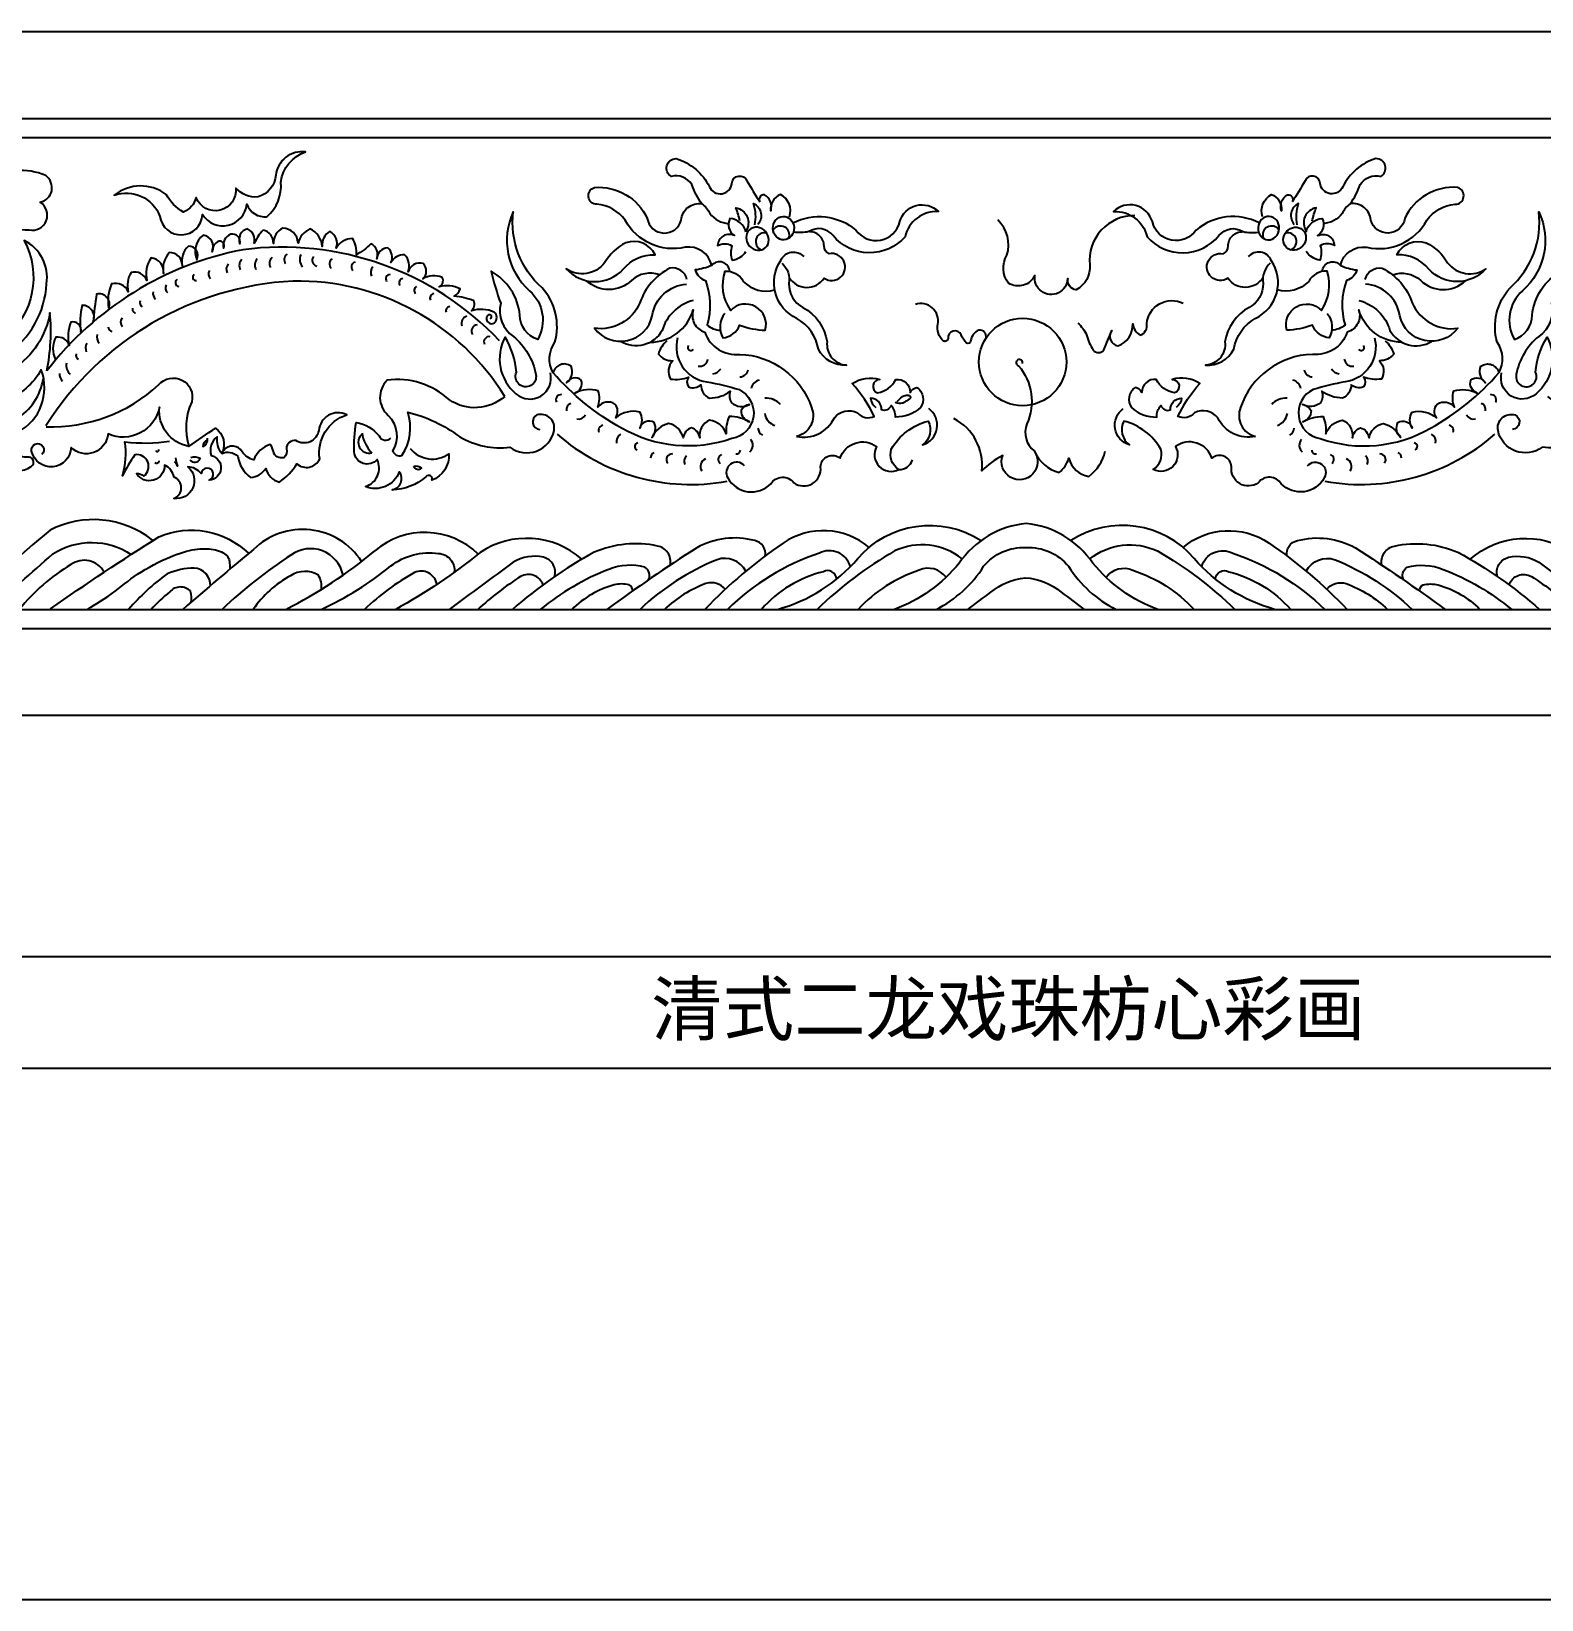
# Model space of a CAD drawing. Extents: x -66030 to 95157, y -13132 to 45879.
# Drawn here: x -56469 to -55586, y 1430 to 2346 of the extents above; entities that cross this region are included whole.
import ezdxf

# ---------------------------------------------------------------- set-up
doc = ezdxf.new("R2010")
doc.units = 0
doc.header["$LTSCALE"] = 100
doc.header["$MEASUREMENT"] = 0
for name, color, linetype in [('3', 11, 'CONTINUOUS'), ('4', 121, 'CONTINUOUS'), ('TEXT', 105, 'CONTINUOUS')]:
    doc.layers.add(name, color=color, linetype=linetype)
doc.styles.add('HZ', font='simhei.ttf')

# ---------------------------------------------------------------- blocks, each defined once
blk = doc.blocks.new('A$C7C036234')
at = {"layer": '3'}
for p, q in [((1301.22, 65.25), (0, 65.25)), ((1301.22, 0), (0, 0))]:
    blk.add_line(p, q, dxfattribs=at)
blk = doc.blocks.new('A$C490E2215')
at = {"layer": '3'}
for p, q in [((511.23, 349.02), (2031.38, 349.02)), ((523.29, 337.9), (2019.32, 337.9)), ((522.9, 62.1), (2019.71, 62.1)), ((508.41, 50.98), (2034.2, 50.98))]:
    blk.add_line(p, q, dxfattribs=at)
for points in [[(671.08, 288.99, 0.138235), (688.45, 283.9, 0.838097), (694.97, 300.12, 0.654094), (698.24, 315.65, 0.248728), (664.15, 313.14, 0.369099), (634.95, 315.84, 0.704064), (604.67, 308.21, 0.707181), (577.53, 293.64, 0.388233), (611.17, 288.5, 0.608621), (635.31, 280.96, 0.669512), (655.02, 280.89, 0.797933), (667.66, 302.84, 0.55929), (652.11, 296.69)], [(1081.73, 299.2, -0.070846), (1075.94, 310.45, 0.333236), (1063.94, 315.16, -0.767969), (1066.73, 325.64, -0.206673), (1086.19, 309.13, 0.760455), (1099.4, 311.15, -0.796086), (1108.15, 312.66, 0.013684), (1115.73, 300.3, 0.013684)], [(1460.88, 299.2, 0.070846), (1466.67, 310.45, -0.333236), (1478.67, 315.16, 0.767969), (1475.88, 325.64, 0.206673), (1456.42, 309.13, -0.760455), (1443.21, 311.15, 0.796086), (1434.46, 312.66, -0.013684), (1426.88, 300.3, -0.013684)], [(1087.55, 263.18, 0.395058), (1072.1, 273.77, -0.333712), (1036.91, 289.58, 0.222951), (1020.43, 298.91, -0.866503), (1019.04, 308.74, -0.314184), (1049.9, 290.55, 0.805954), (1069.74, 289.64, -0.44303), (1081.73, 299.2, -0.1557), (1086.43, 293.47, 0.198893), (1097.39, 287.57, 0.198893)], [(1133.03, 291.64, 0.368928), (1127.75, 304.68, 0.331124), (1122.03, 295.07, 0.345593), (1118.47, 304.5, 0.62367), (1115.73, 300.3)], [(1409.58, 291.64, -0.368928), (1414.86, 304.68, -0.331124), (1420.58, 295.07, -0.345593), (1424.14, 304.5, -0.62367), (1426.88, 300.3)], [(1455.06, 263.18, -0.395058), (1470.51, 273.77, 0.333712), (1505.69, 289.58, -0.222951), (1522.18, 298.91, 0.866503), (1523.57, 308.74, 0.314184), (1492.71, 290.55, -0.805954), (1472.86, 289.64, 0.44303), (1460.88, 299.2, 0.1557), (1456.18, 293.47, -0.198893), (1445.22, 287.57, -0.198893)], [(994.87, 200.38, -0.292207), (995.87, 218.26, 0.2581), (988.38, 250.01, -0.246897), (971.55, 294.54, 0.33386), (981.08, 248.34, -0.354667), (985.81, 219.86, -0.325605), (975.44, 234.1, 0.242977), (958.66, 259.74, 0.030037), (964.17, 241.05, 0.314662), (971.6, 221.67, -0.175832), (984.71, 199.45, -1.38606), (973.41, 200.7, 0.121812), (966.71, 221.2, 0.355756), (973.1, 188.19, 0.738573), (993.26, 200.35)], [(1104.01, 289.33, 0.043354), (1101.62, 296.88, -0.547759), (1107.46, 283.24)], [(1112.76, 286.81, 0.138408), (1111.96, 299.4, -0.501901), (1114.48, 287.08)], [(1134.97, 288.01, -0.303308), (1171.89, 283.82, 0.654697), (1197.47, 288.77, -0.574998), (1220.09, 294.61, 0.368684), (1200.55, 279.96, -0.463589), (1158.54, 280.64, 0.38738), (1144.32, 282.91, -0.093019), (1135.63, 282.61)], [(1407.64, 288.01, 0.303308), (1370.72, 283.82, -0.654697), (1345.14, 288.77, 0.574998), (1322.52, 294.61, -0.368684), (1342.06, 279.96, 0.463589), (1384.07, 280.64, -0.38738), (1398.29, 282.91, 0.093019), (1406.98, 282.61)], [(1429.85, 286.81, -0.138408), (1430.65, 299.4, 0.501901), (1428.13, 287.08)], [(1438.6, 289.33, -0.043354), (1440.99, 296.88, 0.547759), (1435.15, 283.24)], [(1547.74, 200.38, 0.292207), (1546.74, 218.26, -0.2581), (1554.23, 250.01, 0.246897), (1571.06, 294.54, -0.33386), (1561.52, 248.34, 0.354667), (1556.8, 219.86, 0.325605), (1567.17, 234.1, -0.242977), (1583.95, 259.74, -0.030037), (1578.44, 241.05, -0.314662), (1571.01, 221.67, 0.175832), (1557.9, 199.45, 1.38606), (1569.2, 200.7, -0.121812), (1575.9, 221.2, -0.355756), (1569.51, 188.19, -0.738573), (1549.35, 200.35)], [(958.04, 232.04, 1.059924), (957.11, 234.24, 0.539726), (956.77, 229.99, 0.362785), (960.61, 229.57, 0.433173), (960.42, 235.85, 0.173706), (947.08, 236.69, 0.310021), (948.53, 242.5, 0.081162), (936.92, 245.12, 0.22009), (940.43, 249.46, 0.196642), (928.18, 250.61, 0.424306), (930.03, 256.08, 0.248302), (918.63, 255.34, 0.443264), (918.8, 264.28, 0.418554), (910.17, 259.5, 0.290287), (908, 269.42, 0.293441), (900.03, 264.82, 0.339534), (898.17, 273.5, 0.399889), (891.76, 267.03, 0.399402), (888.29, 275.82, -0.076399), (879.79, 269.41, 0.168477), (877.5, 278.93, 0.268926), (867.98, 273.21, 0.384992), (864.13, 283.07, 0.266357), (859.79, 274.25, 0.284409), (852.69, 284.5, 0.226475), (845.72, 276.24, 0.394866), (836.83, 285.02, 0.292282), (831.33, 276.05, 0.361011), (825.34, 283.83, 0.088847), (820.1, 276.11, 0.37296), (816.14, 284.51, 0.450092), (811.65, 275.86, 0.584982), (806.34, 281.36, 0.375357), (802.13, 273.26, 0.644695), (799.53, 277.3, 0.3441), (795.57, 271.18, 0.501947), (790.22, 280.92, 0.324558), (786.48, 266.45, 0.566944), (781.71, 274.5, 0.277906), (778.09, 262.73, 0.434555), (770.48, 270.65, 0.241684), (767.05, 258.38, 0.43793), (759.83, 267.56, 0.211782), (757.37, 254.31, 0.383133), (748.17, 259.04, 0.208158), (746.49, 247.83, 0.372119), (736.7, 252.37, 0.15719), (735.08, 238.11, 0.615235), (727.89, 246.41, 0.011862), (725.92, 230.09, 0.545228), (719.49, 239.85, 0.09237), (718.75, 224.24, 0.543815), (712.81, 230.07, 0.150186), (711.96, 216.43, 0.361421), (704.14, 221.19, 0.251053), (703.97, 207.96)], [(1107.59, 282.57, 0.328052), (1098.18, 290.65, 0.370125), (1100.83, 280.59, 0.550103), (1091.02, 274.76, -0.277611), (1099.37, 274.62, 0.175778), (1099.5, 266.28, 0.214763), (1107.59, 271.31, 0.214763)], [(1334.95, 292.32, 0.445779), (1308.54, 263.46, -0.301604), (1300.62, 248.95, -0.443719), (1295.66, 255.61, -1.069311), (1276.5, 257.3, -0.439712), (1261.1, 252.72, -0.303641), (1260.13, 269.22, 0.288812), (1254.73, 289.75, 0.288812)], [(1435.02, 282.57, -0.328052), (1444.43, 290.65, -0.370125), (1441.78, 280.59, -0.550103), (1451.59, 274.76, 0.277611), (1443.24, 274.62, -0.175778), (1443.11, 266.28, -0.214763), (1435.02, 271.31, -0.214763)], [(698.8, 201.53, 0.077177), (700.65, 235.46, -0.208964), (679.29, 202.71, -0.615087), (675.35, 210.96, 0.232928), (698.68, 252.4, 0.331186), (685.58, 277.69, -0.358844), (674.41, 220.95, 0.483596), (667.05, 190.11, 0.484934), (670.67, 162.89, 0.791029), (689.78, 145.58, 0.842109), (687.36, 151.1, -0.774739), (681.72, 165.59, 0.380239), (695.56, 202.12, -0.174983), (674.8, 184.27, 0.839319), (680.99, 173.4, 0.222603), (696.76, 196.93, 0.222603)], [(1132.82, 256.05, 0.544417), (1153.23, 255.73, 1.505698), (1156.13, 269.99, -0.296397), (1153.19, 274.39, 0.427091), (1144.32, 282.91, 0.427091)], [(1409.79, 256.05, -0.544417), (1389.37, 255.73, -1.505698), (1386.48, 269.99, 0.296397), (1389.42, 274.39, -0.427091), (1398.29, 282.91, -0.427091)], [(963.42, 219.16, 0.24038), (813.41, 272.34, 0.182686), (698.8, 201.53)], [(1128.66, 264.57, -0.253245), (1132.68, 252.64, 0.282989), (1140.87, 238.63, -0.233697), (1155.02, 218.51, 0.43668), (1166.35, 204.93, -0.305003), (1149.91, 214.18, 0.224277), (1137.32, 232.19, -0.464182), (1127.97, 266.13, -0.549083), (1141.36, 268.3)], [(1413.95, 264.57, 0.253245), (1409.93, 252.64, -0.282989), (1401.74, 238.63, 0.233697), (1387.59, 218.51, -0.43668), (1376.26, 204.93, 0.305003), (1392.7, 214.18, -0.224277), (1405.29, 232.19, 0.464182), (1414.63, 266.13, 0.549083), (1401.25, 268.3)], [(1056.95, 257.62, 0.280063), (1040.8, 254.53, -0.402669), (1014.35, 254.26)], [(1073.08, 254.96, 0.40764), (1063.13, 261.53, 0.202114), (1045.56, 241.21, -0.332777), (1018.97, 226.42, 0.64421), (1052.8, 233.79, -0.350535), (1072.81, 252.3)], [(1098, 259.45, 0.700592), (1087.55, 263.18, -0.076837), (1077.87, 260.51, 0.249149), (1083.88, 254.43, -0.162773), (1084.84, 228.29, 0.163935), (1092.54, 225.33)], [(1095.23, 235.03, 0.307612), (1094.06, 220.82, 0.273411), (1103.88, 228.18, 0.074984), (1118.87, 225.3, 0.781442), (1098.63, 236.9, -0.230139), (1095.32, 259.86, -0.290789), (1106.02, 253.85, 0.279236), (1124.35, 248.82, 0.279236)], [(1447.38, 235.03, -0.307612), (1448.55, 220.82, -0.273411), (1438.73, 228.18, -0.074984), (1423.74, 225.3, -0.781442), (1443.98, 236.9, 0.230139), (1447.29, 259.86, 0.290789), (1436.58, 253.85, -0.279236), (1418.26, 248.82, -0.279236)], [(1444.61, 259.45, -0.700592), (1455.06, 263.18, 0.076837), (1464.74, 260.51, -0.249149), (1458.73, 254.43, 0.162773), (1457.77, 228.29, -0.163935), (1450.07, 225.33)], [(1469.53, 254.96, -0.40764), (1479.48, 261.53, -0.202114), (1497.05, 241.21, 0.332777), (1523.64, 226.42, -0.64421), (1489.81, 233.79, 0.350535), (1469.8, 252.3)], [(1485.66, 257.62, -0.280063), (1501.81, 254.53, 0.402669), (1528.26, 254.26)], [(966.53, 186.58, 0.265533), (842.82, 253.99, 0.243935), (698.36, 169.44, 0.243935)], [(1076.66, 242.71, 0.260591), (1058.54, 225.18, -0.430561), (1034.29, 218.77)], [(1247.93, 220.68, 0.503138), (1243.77, 225.33, 0.270337), (1238.93, 218.96, -0.559596), (1236.52, 217.75, -0.118438), (1233.47, 222.57, 0.833738), (1225.73, 220.44, -0.527363), (1223.05, 218.97, -0.264892), (1219.65, 228.75, 0.580255), (1206.61, 240.39)], [(1301.58, 229.5, -0.09163), (1306.69, 222.66, 0.085506), (1310.56, 213.69, 0.485391), (1316.87, 213.75, -0.023879), (1321.46, 225.09, 0.569732), (1325.05, 216.18, 0.335081), (1333.67, 229.07, 0.223886), (1338.05, 222.34, 0.369683), (1341.89, 229.18, -0.532755), (1363.18, 241.04)], [(1465.95, 242.71, -0.260591), (1484.07, 225.18, 0.430561), (1508.32, 218.77)], [(1051.58, 218.26, 0.335245), (1076.76, 237.27, 0.417616), (1083.5, 224.11)], [(1491.03, 218.26, -0.335245), (1465.85, 237.27, -0.417616), (1459.1, 224.11)], [(1067.57, 220.82, 0.450603), (1084.74, 195.11, -0.029281), (1103.5, 190.6, -0.732001), (1099.38, 161.95, -0.217879), (1034.8, 168.08, -0.087957), (994.87, 200.38, -0.087957)], [(1083.5, 224.11, 0.348529), (1103.93, 211.19, -0.311984), (1145.91, 180.14, -0.459478), (1137.07, 163.14)], [(1459.1, 224.11, -0.348529), (1438.68, 211.19, 0.311984), (1396.7, 180.14, 0.459478), (1405.54, 163.14)], [(1475.04, 220.82, -0.450603), (1457.87, 195.11, 0.029281), (1439.11, 190.6, 0.732001), (1443.23, 161.95, 0.217879), (1507.81, 168.08, 0.087957), (1547.74, 200.38, 0.087957)], [(1061.36, 219.17, 0.144008), (1056.35, 211.37, 0.227665), (1064.72, 207.44, 0.332171), (1063.52, 196.76, 0.127431), (1074, 197.83, 0.335512), (1074.07, 192.15, 0.285129), (1081.26, 193.45, 0.309886), (1086.27, 185.63, 0.154586), (1098.42, 189.59, 0.230371), (1099.12, 182.82, 0.299994), (1109.67, 181.88, 0.230331), (1104.67, 178.29, 0.322892), (1109.58, 171.66, 0.148725), (1097.66, 174.78, 0.122794), (1096.07, 164.71, 0.28933), (1086.25, 172.67, 0.345469), (1080.55, 162.39, 0.272659), (1075.79, 168.32, 0.289822), (1070.8, 162.3, 0.308951), (1062.32, 170.79, 0.218753), (1052.47, 162.54, 0.315912), (1053.92, 171.34, 0.496893), (1045.49, 168.07, 0.287553), (1045.5, 177.47, 0.23831), (1031.42, 174.13, 0.343717), (1030.95, 182.13, 0.385699), (1020.92, 180.31, 0.163789), (1021.25, 189.94, 0.180523), (1007.53, 188.56, 0.413292), (1011.29, 196.13, 0.471017), (1002.7, 194.54, 0.344711), (1005.35, 204.31, 0.531951), (994.87, 200.38)], [(1481.25, 219.17, -0.144008), (1486.26, 211.37, -0.227665), (1477.89, 207.44, -0.332171), (1479.09, 196.76, -0.127431), (1468.61, 197.83, -0.335512), (1468.54, 192.15, -0.285129), (1461.35, 193.45, -0.309886), (1456.33, 185.63, -0.154586), (1444.19, 189.59, -0.230371), (1443.48, 182.82, -0.299994), (1432.94, 181.88, -0.230331), (1437.94, 178.29, -0.322892), (1433.03, 171.66, -0.148725), (1444.95, 174.78, -0.122794), (1446.54, 164.71, -0.28933), (1456.36, 172.67, -0.345469), (1462.06, 162.39, -0.272659), (1466.82, 168.32, -0.289822), (1471.81, 162.3, -0.308951), (1480.29, 170.79, -0.218753), (1490.14, 162.54, -0.315912), (1488.69, 171.34, -0.496893), (1497.12, 168.07, -0.287553), (1497.11, 177.47, -0.23831), (1511.19, 174.13, -0.343717), (1511.66, 182.13, -0.385699), (1521.69, 180.31, -0.163789), (1521.36, 189.94, -0.180523), (1535.08, 188.56, -0.413292), (1531.32, 196.13, -0.471017), (1539.91, 194.54, -0.344711), (1537.26, 204.31, -0.531951), (1547.74, 200.38)], [(1269.2, 205.77, 2.42606), (1266.93, 204.5, -0.290463), (1271.78, 170.49, 0.326643), (1276.02, 154.71, -1.674073), (1257.64, 152.06, 0.084125), (1245.39, 143.01, 0.312445), (1229.07, 173.73, 0.312445)], [(698.43, 168.89, 0.197421), (764.21, 193.35, -0.794038), (783.6, 183.5, 0.189923), (781.91, 157.37, -0.390229), (764.67, 180.3, -0.480654), (734.68, 164.64, -0.631488), (713.01, 156.74, -0.878602), (689.94, 154.53, -1.782408), (695.84, 152.62)], [(966.53, 186.58, -0.341565), (934.18, 184.56, 0.224597), (897.76, 196.09, 0.435628), (898.44, 175.52, -0.342746), (900.99, 154.79, 0.39414), (906.42, 152.01, 0.229109), (909.85, 177.42, -0.099271), (940.33, 162.98, 0.166868), (969.59, 156.86, 0.546587), (995.39, 166.59, 0.564562), (985.36, 175.79, 0.756752), (986.99, 167.23)], [(1137.1, 163.22, 0.341905), (1159.25, 173.98, -0.360307), (1172.77, 177.01, 0.312295), (1182.59, 174.79, 0.075068), (1169.66, 194.14, -0.209544), (1185.83, 196.55, 0.824908), (1184.47, 188.63, 0.235707), (1195.15, 196.43, -0.474026), (1203.55, 188.84, -0.248132), (1207.5, 191.84, -0.420784), (1209.59, 180.09, -0.190532), (1194.92, 174.51, 0.20514), (1192.42, 181.29, -0.414376), (1186.76, 178.72, 0.462697), (1180.33, 185.5, 0.218456), (1183.5, 180.16)], [(1405.51, 163.22, -0.341905), (1383.36, 173.98, 0.360307), (1369.84, 177.01, -0.312295), (1360.02, 174.79, -0.075068), (1372.95, 194.14, 0.209544), (1356.78, 196.55, -0.824908), (1358.14, 188.63, -0.235707), (1347.46, 196.43, 0.474026), (1339.06, 188.84, 0.248132), (1335.11, 191.84, 0.420784), (1333.02, 180.09, 0.190532), (1347.69, 174.51, -0.20514), (1350.18, 181.29, 0.414376), (1355.85, 178.72, -0.462697), (1362.28, 185.5, -0.218456), (1359.11, 180.16)], [(1576.08, 186.58, 0.341565), (1608.43, 184.56, -0.224597), (1644.85, 196.09, -0.435628), (1644.17, 175.52, 0.342746), (1641.62, 154.79, -0.39414), (1636.19, 152.01, -0.229109), (1632.76, 177.42, 0.099271), (1602.28, 162.98, -0.166868), (1573.02, 156.86, -0.546587), (1547.22, 166.59, -0.564562), (1557.25, 175.79, -0.756752), (1555.62, 167.23)], [(801.07, 153.19, -0.313883), (810.45, 151.6, 0.19329), (817.97, 139.13, 0.22085), (826.91, 144.53, 0.2818), (834.8, 136.56, 0.107658), (845.09, 147.21, 0.50376), (858.36, 150.02, -0.36413), (874.21, 175.89, 0.520849), (857.8, 166.7, -0.542605), (844.49, 160.76, 0.469196), (838.91, 156.03, -0.335562), (837.4, 150.79, -0.432607), (831.3, 154.32, 0.129466), (829.44, 158.41, 0.245032), (819.85, 149.44, -0.17512), (813.07, 154.17, 0.546293), (802.27, 154.98)], [(1106.78, 145.99, 0.934163), (1097, 138.91, 0.501248), (1122.11, 135.49, -0.528231), (1135.53, 136.12, 0.65086), (1151.22, 145.39, -0.628127), (1162.62, 150.46, -0.513331), (1183.95, 157.26, 0.748451), (1196.96, 143.83, -0.339342), (1192.55, 155.73, -0.20181), (1214.12, 172.2, -0.363201), (1210.83, 158.21, 0.618259), (1214.44, 179.5)], [(1435.83, 145.99, -0.934163), (1445.61, 138.91, -0.501248), (1420.5, 135.49, 0.528231), (1407.08, 136.12, -0.65086), (1391.39, 145.39, 0.628127), (1379.99, 150.46, 0.513331), (1358.66, 157.26, -0.748451), (1345.65, 143.83, 0.339342), (1350.06, 155.73, 0.20181), (1328.49, 172.2, 0.363201), (1331.78, 158.21, -0.618259), (1328.17, 179.5)], [(781.91, 157.37, -0.010191), (797.42, 168.07, -0.38558), (801.07, 153.19, -0.193686), (798.52, 163, 0.32416), (794.94, 151.98, -0.88619), (793.72, 137.72, 1.828765), (789.03, 141.51, 0.227178), (781.34, 145.38, -0.753743), (773.12, 126.96, 0.689743), (773.21, 139.39, 0.246177), (767.72, 146.34, -0.763152), (751.25, 141.57, -0.194247), (755.54, 140.05, 0.795689), (750.26, 152.45, 0.03114), (743.03, 140.16, 0.105223), (744.55, 160.06, 0.065564), (770.53, 160.37)], [(911.27, 156.18, 0.396868), (933.9, 153.05, -0.322296), (923.98, 137.59, 0.894256), (920.51, 139.67, -0.176841), (900.71, 132.05, 0.566983), (904.91, 142.53, -0.424731), (885.11, 133.88, 0.457766), (892, 149.7, -0.664161), (878.5, 154.17, -0.053656), (879.73, 171.28, -0.196944), (893.13, 163.46, 0.53205), (899.89, 162.16)], [(792.65, 160.92, 0.356125), (790.12, 157.23, 0.355833), (792.69, 162.16, 0.355833)], [(774.12, 150.79, 0.080912), (775.17, 145.78, 0.138013), (773.52, 148.4)], [(782.5, 149.6, 0.583621), (788.52, 150.24, 0.202235), (783.1, 150.79, 0.202235)], [(1276.02, 154.71, 0.220606), (1290.66, 142.08, 0.136003), (1296.41, 150.43, 0.311509), (1308, 139.86, 0.17611), (1317.62, 154.5, 0.17611)], [(913.23, 145.73, 0.527163), (917.92, 144.75, 0.213258), (913.34, 145.62, 0.213258)], [(760.53, 102.62, 0.29432), (700.71, 108.4, 0.006277), (646.99, 62.1)], [(1126.01, 62.1, 0.148074), (1172.98, 91.85, -0.374629), (1245.13, 102.4, -0.374629)], [(1348.28, 62.1, -0.134571), (1310.31, 89.2, 0.222151), (1271.3, 112.32, 0.222151), (1232.3, 89.2, -0.134571), (1194.33, 62.1)], [(1416.59, 62.1, -0.148074), (1369.63, 91.85, 0.374629), (1297.48, 102.4, 0.374629)], [(664.4, 62.1, 0.016487), (702.33, 94.59, -0.295782), (748.25, 94.22)], [(700.97, 62.5, -0.010926), (764.4, 104.55, -0.305345), (816.71, 94.87)], [(882.86, 90.11, 0.474822), (819.67, 97.14, 0.006034), (778.35, 62.1, 0.006034)], [(1011.66, 91.42, 0.338935), (952.13, 95.41, -0.046666), (902.8, 62.1, -0.046666)], [(1118.8, 93.36, 0.404521), (1112.69, 102.33, 0.192145), (1078.79, 98.15, 0.013717), (1026.19, 62.1, 0.01213)], [(1179.54, 98.32, 0.33875), (1129.27, 100.82, 0.053143), (1083.55, 62.1)], [(1363.07, 98.32, -0.33875), (1413.34, 100.82, -0.053143), (1459.06, 62.1)], [(1423.8, 93.36, -0.404521), (1429.92, 102.33, -0.192145), (1463.82, 98.15, -0.013717), (1516.41, 62.1, -0.01213)], [(1530.95, 91.42, -0.338935), (1590.47, 95.41, 0.046666), (1639.8, 62.1, 0.046666)], [(872.07, 82.16, 0.543151), (841.48, 93.82, 0.044732), (801.28, 62.1)], [(859.31, 62.08, 0.063285), (899.9, 87.5, -0.200053), (927.89, 94.79, -0.429238), (937.08, 83.79)], [(995.67, 81.24, 0.42669), (989.21, 92.56, 0.195808), (971.48, 89.65, 0.000121), (934.09, 62.1, 0.000121)], [(1063.29, 87.96, 0.421383), (1055.89, 99.15, 0.155867), (1018.81, 95.47, 0.056057), (971.15, 62.1, 0.056057)], [(1107.56, 84.5, 0.368934), (1090.65, 91.14, 0.092638), (1045.63, 62.1, 0.092638)], [(1168.61, 87.12, 0.471771), (1150.48, 94.98, 0.112021), (1096.69, 62.1, 0.112021)], [(1234.04, 91.6, 0.285935), (1194.47, 96.24, 0.061749), (1149.17, 62.1)], [(1218.74, 62.1, 0.136786), (1246.48, 87.29, -0.23144), (1271.3, 98.34, -0.23144), (1296.13, 87.29, 0.136786), (1323.87, 62.1)], [(1308.57, 91.6, -0.285935), (1348.14, 96.24, -0.061749), (1393.44, 62.1)], [(1374, 87.12, -0.471771), (1392.13, 94.98, -0.112021), (1445.92, 62.1, -0.112021)], [(1435.05, 84.5, -0.368934), (1451.96, 91.14, -0.092638), (1496.98, 62.1, -0.092638)], [(1479.32, 87.96, -0.421383), (1486.72, 99.15, -0.155867), (1523.8, 95.47, -0.056057), (1571.45, 62.1, -0.056057)], [(1546.94, 81.24, -0.42669), (1553.4, 92.56, -0.195808), (1571.13, 89.65, -0.000121), (1608.52, 62.1, -0.000121)], [(732.35, 83.8, 0.453133), (712.96, 88.3, 0.0874), (682.77, 62.08)], [(794.47, 75.66, 0.413423), (784.98, 86.29, 0.103242), (769.25, 82.85, 0.058479), (746.64, 62.1)], [(859.39, 73.78, 0.162501), (857.64, 82.18, 0.289279), (841.36, 81.78, 0.118007), (819.47, 62.1)], [(926.81, 76.64, 0.502009), (913.75, 83.61, 0.063391), (884.52, 62.1)], [(988.94, 76.45, 0.467444), (975.84, 81.34, 0.040886), (950.78, 62.1)], [(1050.42, 79.22, 0.410271), (1048.54, 86.74, 0.161336), (1027.47, 85.51, 0.080079), (987.34, 62.02)], [(1160.67, 79.93, 0.528763), (1152.82, 84.14, 0.151622), (1116.6, 62.1)], [(1224.56, 80.86, 0.353175), (1208.83, 85.02, 0.125454), (1173.09, 62.1, 0.125454)], [(1318.05, 80.86, -0.353175), (1333.78, 85.02, -0.125454), (1369.52, 62.1, -0.125454)], [(1381.94, 79.93, -0.528763), (1389.79, 84.14, -0.151622), (1426.01, 62.1)], [(1492.19, 79.22, -0.410271), (1494.07, 86.74, -0.161336), (1515.14, 85.51, -0.080079), (1555.26, 62.02)], [(1553.67, 76.45, -0.467444), (1566.77, 81.34, -0.040886), (1591.83, 62.1)], [(783.14, 66.25, 0.140358), (782.91, 72.65, 0.445365), (770.81, 72.37, 0.031766), (759.79, 62.1)], [(1041.31, 72.9, 0.295407), (1039.21, 76.4, 0.120525), (1030.43, 76.45, 0.128916), (1005.93, 62.1)], [(1095.66, 73.78, 0.28953), (1084.2, 77.28, 0.099816), (1059.98, 62.1, 0.099816)], [(1237.37, 62.1, -0.005654), (1250.68, 72.13, -0.146543), (1270.72, 80.62, -0.158975), (1291.93, 72.13, -0.005654), (1305.24, 62.1)], [(1446.95, 73.78, -0.28953), (1458.41, 77.28, -0.099816), (1482.63, 62.1, -0.099816)], [(1501.3, 72.9, -0.295407), (1503.4, 76.4, -0.120525), (1512.18, 76.45, -0.128916), (1536.68, 62.1)]]:
    blk.add_lwpolyline(points, format="xyb", dxfattribs=at)
for points in [[(822.34, 303.2, -0.232612), (809.32, 308.42, -0.874446), (786.12, 302.82, -0.235651), (778.73, 294.39, -0.131975), (768.59, 304.69, 0.340575), (738.21, 304.22, -0.410551), (764.96, 291.84, 0.908006), (789.84, 292.86, 0.708419), (815.73, 298.89, 0.333873), (827.56, 291.61, 0.236609), (835.71, 311.88, -0.288921), (850.14, 329.48, 0.427077), (832.77, 315.88, -0.301782)], [(1024.88, 264.66, -0.398273), (1002.45, 261.2, 0.439842), (1035.84, 260.94, -0.238061), (1054.52, 269.39, 0.377483), (1037.35, 276.43, 0.150075)], [(1517.73, 264.66, 0.398273), (1540.16, 261.2, -0.439842), (1506.76, 260.94, 0.238061), (1488.09, 269.39, -0.377483), (1505.26, 276.43, -0.150075)]]:
    blk.add_lwpolyline(points, format="xyb", close=True, dxfattribs=at)
for points in [[(1196.02, 183.68), (1197.1, 184.88), (1198.1, 185.8), (1199.01, 186.47), (1199.84, 186.94), (1200.59, 187.22), (1201.26, 187.36), (1201.85, 187.38), (1202.36, 187.32), (1202.78, 187.2), (1203.13, 187.04), (1203.4, 186.84), (1203.6, 186.61), (1203.71, 186.37), (1203.75, 186.11), (1203.72, 185.84), (1203.6, 185.57), (1203.42, 185.32), (1203.17, 185.07), (1202.86, 184.82), (1202.51, 184.57), (1202.11, 184.32), (1201.69, 184.07), (1201.26, 183.8), (1200.81, 183.53), (1200.36, 183.25), (1199.87, 182.98), (1199.34, 182.74), (1198.71, 182.58), (1197.98, 182.5), (1197.1, 182.54), (1196.06, 182.73), (1194.82, 183.08)], [(722.55, 62.1), (723.37, 62.59), (724.63, 63.35), (726.23, 64.34), (728.11, 65.51), (730.18, 66.82), (732.35, 68.24), (734.55, 69.72), (736.69, 71.22), (738.71, 72.71), (740.62, 74.17), (742.47, 75.62), (744.29, 77.06), (746.11, 78.48), (747.97, 79.89), (749.9, 81.3), (751.95, 82.71), (754.13, 84.12), (756.42, 85.51), (758.8, 86.87), (761.22, 88.18), (763.66, 89.44), (766.07, 90.63), (768.44, 91.72), (770.73, 92.72), (772.9, 93.6), (774.96, 94.37), (776.92, 95.04), (778.79, 95.61), (780.56, 96.09), (782.26, 96.5), (783.88, 96.83), (785.44, 97.09), (786.93, 97.3), (788.38, 97.45), (789.78, 97.53), (791.13, 97.56), (792.45, 97.53), (793.73, 97.45), (794.99, 97.3), (796.24, 97.09), (797.46, 96.83), (798.65, 96.51), (799.79, 96.13), (800.87, 95.7), (801.87, 95.21), (802.77, 94.67), (803.56, 94.07), (804.22, 93.42), (804.73, 92.72), (805.12, 91.95), (805.4, 91.1), (805.59, 90.14), (805.7, 89.08), (805.76, 87.88), (805.78, 86.54), (805.78, 85.55)]]:
    blk.add_lwpolyline(points, dxfattribs=at)
blk.add_circle((1269.32, 206.72), 25.54, dxfattribs=at)
for centre, radius, start, end in [((1127.79, 281.07), 5.16, 335.74348, 147.82905), ((1414.82, 281.07), 5.16, 32.17095, 204.25652), ((1118.42, 277.16), 5.16, 76.05694, 249.963), ((1424.19, 277.16), 5.16, 290.037, 103.94306), ((816.61, 263.28), 5.24, 138.69533, 209.27947), ((825.87, 263.39), 5.45, 139.0904, 209.28919), ((834.14, 264.29), 5.1, 134.94213, 206.78668), ((841.56, 266.5), 3.95, 123.15137, 215.4661), ((852.83, 266.55), 6.15, 151.42845, 223.65943), ((857.58, 266.28), 3.58, 143.02337, 254.51517), ((867.55, 264.1), 3.53, 123.19288, 225.81589), ((786.07, 256.21), 1.91, 123.4756, 279.55099), ((797.74, 258.2), 4.41, 151.62669, 220.52563), ((807.69, 260.92), 3.96, 131.44026, 211.95558), ((879.89, 262.31), 2.95, 105.52514, 225.81274), ((892.91, 259.15), 4.75, 136.64827, 208.00887), ((899.52, 255.35), 2.52, 90.58822, 216.25376), ((766.04, 247.11), 5.16, 172.55476, 225.17281), ((771, 249.74), 2.83, 139.56568, 237.50597), ((776.13, 253.06), 2.13, 122.79103, 264.56759), ((907.3, 253), 2.56, 96.75794, 215.01173), ((916.35, 248.57), 2.73, 121.5879, 220.90923), ((756.44, 241.49), 3.19, 161.66762, 234.20863), ((925.41, 244.12), 2.57, 97.75575, 209.08627), ((934.48, 236.75), 2.32, 90.16368, 204.14762), ((745.59, 230.15), 3.59, 139.82801, 227.48096), ((751.01, 237.55), 2.16, 160.48161, 260.85042), ((945.75, 229.27), 4.48, 108.02343, 198.81854), ((956.77, 229.99), 2.842170943040401e-14, 358.59415, 270), ((734.37, 221.48), 6.24, 168.27825, 217.55173), ((737.81, 227.38), 3.11, 183.67399, 251.49686), ((950.72, 224.84), 3.63, 95.18309, 215.10562), ((957.44, 218.51), 3.03, 79.3051, 206.47572), ((718.18, 210.48), 2.31, 155.45302, 251.20771), ((727.46, 214.87), 5.98, 150.80588, 202.18284), ((1075.31, 215.16), 1.76, 135.26416, 327.45022), ((1467.3, 215.16), 1.76, 212.54978, 44.73584), ((717.11, 204.85), 6.93, 170.67066, 228.84519), ((1080.46, 209.04), 4.86, 260.62416, 351.72914), ((1087.56, 205.78), 6.03, 276.98241, 330.36557), ((1103.85, 203.05), 5.04, 271.92497, 349.24318), ((1438.76, 203.05), 5.04, 190.75682, 268.07503), ((1455.05, 205.78), 6.03, 209.63443, 263.01759), ((1462.15, 209.04), 4.86, 188.27086, 279.37584), ((712.52, 199.91), 6.31, 179.14222, 224.24632), ((1116.75, 189.97), 6.28, 102.68485, 168.89424), ((1425.86, 189.97), 6.28, 11.10576, 77.31515), ((999.48, 184.65), 3.01, 84.91088, 210.11521), ((1119.37, 174.46), 11.14, 41.81642, 93.70992), ((1423.24, 174.46), 11.14, 86.29008, 138.18358), ((1543.13, 184.65), 3.01, 329.88479, 95.08912), ((1006.17, 179.04), 3.55, 105.71686, 195.53777), ((1009.6, 178.23), 4.89, 258.50858, 329.66997), ((1127.44, 178.14), 9.07, 189.98076, 250.32447), ((1415.17, 178.14), 9.07, 289.67553, 350.01924), ((1533.01, 178.23), 4.89, 210.33003, 281.49142), ((1536.44, 179.04), 3.55, 344.46223, 74.28314), ((904.18, 168.34), 21.3, 188.60471, 224.00205), ((1024.29, 166.88), 2.89, 96.99425, 202.21708), ((1120.08, 168.57), 5.55, 184.94762, 238.09183), ((1422.53, 168.57), 5.55, 301.90817, 355.05238), ((1518.32, 166.88), 2.89, 337.78292, 83.00575), ((887.31, 159.74), 6.38, 130.98129, 284.07246), ((1075.43, 253.87), 118.76, 228.78612, 280.26939), ((1036.91, 160.21), 5.13, 121.91539, 190.95463), ((1044.64, 157.39), 2.12, 95.32583, 249.47569), ((1106.29, 157.99), 5.27, 313.27477, 40.24199), ((1436.32, 157.99), 5.27, 139.75801, 226.72523), ((1467.18, 253.87), 118.76, 259.73061, 311.21388), ((1497.97, 157.39), 2.12, 290.52431, 84.67417), ((1505.7, 160.21), 5.13, 349.04537, 58.08461), ((763.04, 149.1), 1.5, 230.4061, 356.04447), ((763.44, 155.36), 0.989, 200.92088, 16.66087), ((1055.42, 150.72), 3.6, 117.8208, 183.65179), ((1064.38, 149.61), 3.34, 87.23877, 219.60329), ((1075.54, 148.63), 4.17, 129.50604, 206.07863), ((1085.63, 145.7), 4.68, 111.35259, 213.79158), ((1094.36, 149.79), 3.04, 109.22825, 229.88443), ((1102.13, 155.15), 2.17, 254.79558, 358.91084), ((1197.26, 151.8), 7.97, 267.81077, 343.20959), ((1440.48, 155.15), 2.17, 181.08916, 285.20442), ((1448.25, 149.79), 3.04, 310.11557, 70.77175), ((1456.98, 145.7), 4.68, 326.20842, 68.64741), ((1467.07, 148.63), 4.17, 333.92137, 50.49396), ((1478.23, 149.61), 3.34, 320.39671, 92.76123), ((1487.18, 150.72), 3.6, 356.34821, 62.1792), ((919.78, 62.08), 44.99, 45.99344, 130.45715), ((712.44, 310.13), 278.31, 296.97238, 309.80128)]:
    blk.add_arc(centre, radius, start, end, dxfattribs=at)
at = {"layer": '3', "extrusion": (0, 0, -1)}
for centre, major_axis in [((1114.31, 278.78), (-4.72, 5.17)), ((1413.1, 285), (0.36, 6.85))]:
    blk.add_ellipse(centre, major_axis=major_axis, ratio=0.902467, dxfattribs=at)
at = {"layer": '3'}
for centre, major_axis in [((1129.51, 285), (-0.36, 6.85)), ((1428.3, 278.78), (4.72, 5.17))]:
    blk.add_ellipse(centre, major_axis=major_axis, ratio=0.902467, dxfattribs=at)
at = {"layer": '4'}
blk.add_lwpolyline([(2542.61, 0), (0, 0), (0, 400), (2542.61, 400)], close=True, dxfattribs=at)

msp = doc.modelspace()

# ---------------------------------------------------------------- linework, layer by layer
at = {"layer": '3', "color": 2}
msp.add_line((-66009.4, 1429.68), (95156.93, 1429.68), dxfattribs=at)

# ---------------------------------------------------------------- block references
at = {"layer": '4'}
for name, p in [('A$C490E2215', (-57159.04, 1946.46)), ('A$C7C036234', (-56538.34, 1740.2))]:
    msp.add_blockref(name, p, dxfattribs=at)

# ---------------------------------------------------------------- texts
at = {"layer": 'TEXT', "insert": (-56106.8, 1773.31), "char_height": 30.6, "attachment_point": 4, "style": 'HZ'}
msp.add_mtext('清式二龙戏珠枋心彩画', dxfattribs=at)

doc.saveas('drawing.dxf')
